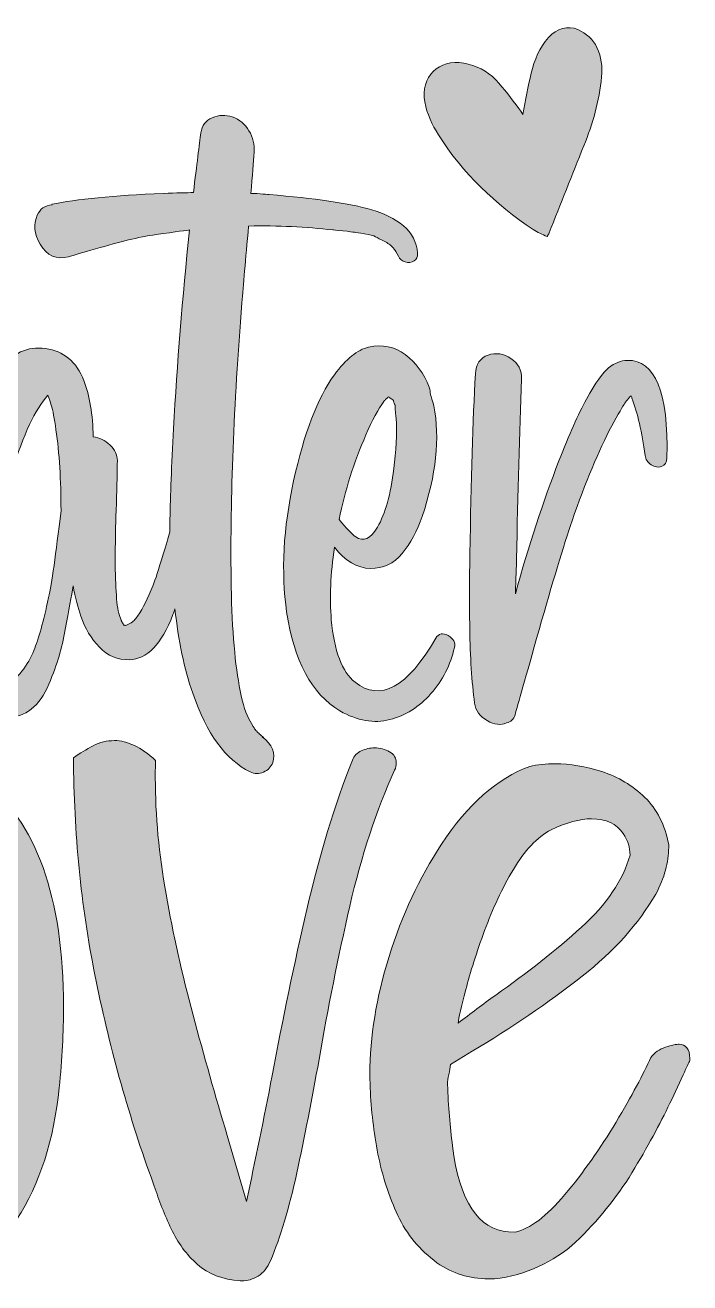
# Model space of a CAD drawing. Header units: inches. Extents: x 91 to 988, y -970 to -110.
# Drawn here: x 587 to 988, y -969 to -211 of the extents above; entities that cross this region are included whole.
import ezdxf

# ---------------------------------------------------------------- set-up
doc = ezdxf.new("R2010")
doc.units = ezdxf.units.IN
doc.header["$MEASUREMENT"] = 0
doc.layers.add('Layer 1', color=7, linetype='Continuous')

# ---------------------------------------------------------------- blocks, each defined once
blk = doc.blocks.new('block 3')
at = {"layer": 'Layer 1', "true_color": 0x262626}
h = blk.add_hatch(color=250, dxfattribs=at)
h.dxf.hatch_style = 2
edge = h.paths.add_edge_path()
edge.add_spline(control_points=[(717.85, -968.18), (717.85, -968.18), (716.85, -968.18), (716.85, -968.18), (706.23, -967.38), (697.64, -964.07), (691.07, -958.23), (684.5, -952.39), (679.23, -945.22), (675.25, -936.73), (671.26, -928.23), (667.88, -919.67), (665.09, -911.05), (665.09, -911.05), (663.1, -905.67), (663.1, -905.67), (648.9, -866.12), (637.62, -825.41), (629.26, -783.54), (620.9, -741.66), (616.58, -698.03), (616.32, -652.64), (620.17, -649.99), (624.11, -647.6), (628.16, -645.48), (632.21, -643.35), (636.49, -642.29), (641.01, -642.29), (648.83, -642.29), (657.13, -646.27), (665.89, -654.23), (665.89, -654.23), (665.69, -664.79), (665.69, -664.79), (665.69, -687.48), (667.85, -710.87), (672.16, -734.96), (676.47, -759.05), (681.92, -783.37), (688.49, -807.92), (695.06, -832.48), (701.92, -856.7), (709.09, -880.59), (709.09, -880.59), (720.64, -920.4), (720.64, -920.4), (725.94, -895.72), (731.12, -870.37), (736.17, -844.36), (742.53, -810.25), (749.5, -776.84), (757.07, -744.12), (764.63, -711.4), (773.79, -681.38), (784.54, -654.04), (785.6, -651.52), (787.39, -649.66), (789.91, -648.46), (792.44, -647.27), (795.09, -646.67), (797.88, -646.67), (801.19, -646.67), (804.22, -647.47), (806.94, -649.06), (809.66, -650.65), (811.02, -652.91), (811.02, -655.83), (811.02, -657.16), (810.68, -658.62), (810.02, -660.21), (799.01, -684.23), (789.98, -711.57), (782.95, -742.23), (775.91, -772.89), (769.74, -803.68), (764.43, -834.6), (760.05, -859.15), (755.57, -881.98), (751, -903.08), (746.42, -924.19), (741.14, -941.84), (735.17, -956.04), (733.31, -960.29), (730.82, -963.37), (727.7, -965.29), (724.58, -967.22), (721.3, -968.18), (717.85, -968.18)], knot_values=[0, 0, 0, 0, 1, 1, 1, 2, 2, 2, 3, 3, 3, 4, 4, 4, 5, 5, 5, 6, 6, 6, 7, 7, 7, 8, 8, 8, 9, 9, 9, 10, 10, 10, 11, 11, 11, 12, 12, 12, 13, 13, 13, 14, 14, 14, 15, 15, 15, 16, 16, 16, 17, 17, 17, 18, 18, 18, 19, 19, 19, 20, 20, 20, 21, 21, 21, 22, 22, 22, 23, 23, 23, 24, 24, 24, 25, 25, 25, 26, 26, 26, 27, 27, 27, 28, 28, 28, 29, 29, 29, 29], degree=3, periodic=1)
h = blk.add_hatch(color=250, dxfattribs=at)
h.dxf.hatch_style = 2
edge = h.paths.add_edge_path()
edge.add_spline(control_points=[(517.38, -969.37), (507.03, -969.37), (496.87, -966.72), (486.92, -961.41), (476.96, -956.11), (468.54, -948.27), (461.64, -937.92), (445.44, -912.57), (437.35, -881.58), (437.35, -844.95), (437.35, -823.72), (439.94, -802.52), (445.11, -781.35), (450.29, -760.18), (457.32, -740.57), (466.21, -722.52), (460.64, -731.68), (455.53, -741.96), (450.89, -753.38), (447.17, -762), (442.79, -771.29), (437.75, -781.25), (435.89, -782.04), (433.9, -782.44), (431.77, -782.44), (427, -782.44), (424.61, -779.85), (424.61, -774.68), (424.61, -773.35), (424.74, -771.89), (425.01, -770.3), (425.01, -770.3), (429.98, -758.35), (429.98, -758.35), (435.69, -743.36), (442.59, -728.36), (450.69, -713.36), (458.78, -698.37), (469.36, -685.72), (482.44, -675.44), (495.51, -665.15), (512.4, -659.54), (533.1, -658.62), (533.1, -658.62), (534.3, -658.62), (534.3, -658.62), (545.18, -658.62), (554.73, -661.67), (562.97, -667.77), (578.1, -679.05), (589.77, -696.11), (598, -718.94), (606.23, -741.76), (610.35, -769.7), (610.35, -802.75), (610.35, -818.01), (609.48, -834.34), (607.76, -851.72), (604.57, -883.18), (596.08, -909.59), (582.28, -930.95), (568.47, -952.32), (549.76, -964.93), (526.14, -968.78), (523.22, -969.18), (520.3, -969.37), (517.38, -969.37)], knot_values=[0, 0, 0, 0, 1, 1, 1, 2, 2, 2, 3, 3, 3, 4, 4, 4, 5, 5, 5, 6, 6, 6, 7, 7, 7, 8, 8, 8, 9, 9, 9, 10, 10, 10, 11, 11, 11, 12, 12, 12, 13, 13, 13, 14, 14, 14, 15, 15, 15, 16, 16, 16, 17, 17, 17, 18, 18, 18, 19, 19, 19, 20, 20, 20, 21, 21, 21, 22, 22, 22, 22], degree=3, periodic=1)
edge = h.paths.add_edge_path()
edge.add_spline(control_points=[(528.73, -934.14), (539.21, -933.48), (548.33, -926.17), (556.1, -912.24), (563.86, -898.31), (569.9, -880.42), (574.21, -858.59), (578.53, -836.76), (580.68, -814.36), (580.68, -791.4), (580.68, -772.95), (579.12, -755.4), (576.01, -738.74), (572.89, -722.09), (568.04, -708.05), (561.47, -696.64), (554.9, -685.23), (546.44, -677.93), (536.09, -674.74), (533.43, -673.94), (530.65, -673.55), (527.73, -673.55), (520.83, -673.55), (513.86, -675.57), (506.83, -679.62), (499.79, -683.67), (493.29, -688.87), (487.32, -695.25), (481.35, -701.62), (476.37, -708.52), (472.39, -715.95), (477.43, -712.5), (482.21, -710.77), (486.72, -710.77), (492.29, -710.77), (497.34, -712.5), (501.85, -715.95), (506.36, -719.4), (509.98, -723.15), (512.7, -727.2), (515.42, -731.25), (516.98, -734.33), (517.38, -736.45), (507.03, -749.73), (498.96, -767.15), (493.19, -788.71), (487.42, -810.28), (484.53, -831.75), (484.53, -853.11), (484.53, -867.58), (486.02, -880.99), (489.01, -893.33), (492, -905.67), (496.7, -915.56), (503.14, -922.99), (509.58, -930.42), (517.91, -934.14), (528.13, -934.14), (528.13, -934.14), (528.73, -934.14), (528.73, -934.14)], knot_values=[0, 0, 0, 0, 1, 1, 1, 2, 2, 2, 3, 3, 3, 4, 4, 4, 5, 5, 5, 6, 6, 6, 7, 7, 7, 8, 8, 8, 9, 9, 9, 10, 10, 10, 11, 11, 11, 12, 12, 12, 13, 13, 13, 14, 14, 14, 15, 15, 15, 16, 16, 16, 17, 17, 17, 18, 18, 18, 19, 19, 19, 20, 20, 20, 20], degree=3, periodic=1)
h = blk.add_hatch(color=250, dxfattribs=at)
h.dxf.hatch_style = 2
edge = h.paths.add_edge_path()
edge.add_spline(control_points=[(866.56, -966.99), (855.15, -966.99), (844.79, -963.74), (835.5, -957.23), (825.15, -949.67), (817.29, -940.15), (811.91, -928.66), (806.54, -917.19), (802.56, -904.88), (799.97, -891.74), (797.38, -878.6), (795.82, -865.33), (795.29, -851.92), (795.29, -851.92), (795.09, -843.56), (795.09, -843.56), (795.09, -821), (798.94, -797.31), (806.64, -772.49), (814.33, -747.67), (824.89, -725.11), (838.29, -704.8), (854.08, -680.78), (871.8, -665.12), (891.45, -657.82), (896.09, -656.76), (901.2, -656.23), (906.78, -656.23), (915.67, -656.23), (925.06, -657.82), (934.94, -661), (944.83, -664.19), (953.46, -669.36), (960.83, -676.53), (968.19, -683.7), (973, -693.19), (975.26, -705), (975.26, -705), (975.26, -706.79), (975.26, -706.79), (975.26, -715.69), (972.67, -725.04), (967.49, -734.86), (957.01, -752.91), (942.21, -769.44), (923.1, -784.43), (902.26, -800.76), (880.17, -815.82), (856.81, -829.62), (856.81, -829.62), (843.67, -837.59), (843.67, -837.59), (843.53, -839.45), (843.2, -841.47), (842.67, -843.66), (842.14, -845.85), (841.88, -847.87), (841.88, -849.73), (842.41, -862.87), (843.4, -875.21), (844.86, -886.76), (849.11, -920.07), (860.39, -937.32), (878.7, -938.52), (878.7, -938.52), (882.69, -938.72), (882.69, -938.72), (891.58, -936.86), (901.57, -929.33), (912.65, -916.12), (923.73, -902.92), (934.01, -888.35), (943.51, -872.43), (952.99, -856.5), (959.99, -843.49), (964.51, -833.41), (966.63, -830.49), (969.58, -828.43), (973.37, -827.23), (977.15, -826.04), (979.9, -825.44), (981.63, -825.44), (983.49, -825.44), (985.01, -826.17), (986.21, -827.63), (987.4, -829.09), (988, -831.22), (988, -834), (988, -834), (988, -835.4), (988, -835.4), (987.47, -836.33), (986.14, -839.18), (984.02, -843.96), (984.02, -843.96), (977.05, -858.69), (977.05, -858.69), (971.34, -871.03), (963.94, -884.84), (954.85, -900.1), (945.76, -915.36), (934.68, -929.46), (921.61, -942.4), (908.53, -955.34), (892.57, -963.4), (873.73, -966.59), (871.34, -966.86), (868.95, -966.99), (866.56, -966.99)], knot_values=[0, 0, 0, 0, 1, 1, 1, 2, 2, 2, 3, 3, 3, 4, 4, 4, 5, 5, 5, 6, 6, 6, 7, 7, 7, 8, 8, 8, 9, 9, 9, 10, 10, 10, 11, 11, 11, 12, 12, 12, 13, 13, 13, 14, 14, 14, 15, 15, 15, 16, 16, 16, 17, 17, 17, 18, 18, 18, 19, 19, 19, 20, 20, 20, 21, 21, 21, 22, 22, 22, 23, 23, 23, 24, 24, 24, 25, 25, 25, 26, 26, 26, 27, 27, 27, 28, 28, 28, 29, 29, 29, 30, 30, 30, 31, 31, 31, 32, 32, 32, 33, 33, 33, 34, 34, 34, 35, 35, 35, 36, 36, 36, 36], degree=3, periodic=1)
edge = h.paths.add_edge_path()
edge.add_spline(control_points=[(848.25, -812.7), (855.68, -806.99), (863.24, -801.35), (870.94, -795.78), (890.05, -782.38), (907.27, -768.74), (922.6, -754.87), (937.93, -741), (947.72, -726.5), (951.96, -711.37), (951.96, -706.86), (950.57, -702.55), (947.78, -698.43), (943.93, -692.46), (937.56, -689.47), (928.67, -689.47), (921.77, -689.47), (913.68, -691.66), (904.39, -696.04), (895.89, -700.69), (888.29, -708.68), (881.59, -720.03), (874.89, -731.38), (869.12, -743.66), (864.27, -756.86), (859.43, -770.07), (855.64, -781.91), (852.93, -792.4), (850.2, -802.88), (848.64, -809.65), (848.25, -812.7)], knot_values=[0, 0, 0, 0, 1, 1, 1, 2, 2, 2, 3, 3, 3, 4, 4, 4, 5, 5, 5, 6, 6, 6, 7, 7, 7, 8, 8, 8, 9, 9, 9, 10, 10, 10, 10], degree=3, periodic=1)
at = {"layer": 'Layer 1', "lineweight": 0}
for points, knots in [([(717.85, -968.18), (717.85, -968.18), (716.85, -968.18), (716.85, -968.18), (706.23, -967.38), (697.64, -964.07), (691.07, -958.23), (684.5, -952.39), (679.23, -945.22), (675.25, -936.73), (671.26, -928.23), (667.88, -919.67), (665.09, -911.05), (665.09, -911.05), (663.1, -905.67), (663.1, -905.67), (648.9, -866.12), (637.62, -825.41), (629.26, -783.54), (620.9, -741.66), (616.58, -698.03), (616.32, -652.64), (620.17, -649.99), (624.11, -647.6), (628.16, -645.48), (632.21, -643.35), (636.49, -642.29), (641.01, -642.29), (648.83, -642.29), (657.13, -646.27), (665.89, -654.23), (665.89, -654.23), (665.69, -664.79), (665.69, -664.79), (665.69, -687.48), (667.85, -710.87), (672.16, -734.96), (676.47, -759.05), (681.92, -783.37), (688.49, -807.92), (695.06, -832.48), (701.92, -856.7), (709.09, -880.59), (709.09, -880.59), (720.64, -920.4), (720.64, -920.4), (725.94, -895.72), (731.12, -870.37), (736.17, -844.36), (742.53, -810.25), (749.5, -776.84), (757.07, -744.12), (764.63, -711.4), (773.79, -681.38), (784.54, -654.04), (785.6, -651.52), (787.39, -649.66), (789.91, -648.46), (792.44, -647.27), (795.09, -646.67), (797.88, -646.67), (801.19, -646.67), (804.22, -647.47), (806.94, -649.06), (809.66, -650.65), (811.02, -652.91), (811.02, -655.83), (811.02, -657.16), (810.68, -658.62), (810.02, -660.21), (799.01, -684.23), (789.98, -711.57), (782.95, -742.23), (775.91, -772.89), (769.74, -803.68), (764.43, -834.6), (760.05, -859.15), (755.57, -881.98), (751, -903.08), (746.42, -924.19), (741.14, -941.84), (735.17, -956.04), (733.31, -960.29), (730.82, -963.37), (727.7, -965.29), (724.58, -967.22), (721.3, -968.18), (717.85, -968.18)], [0, 0, 0, 0, 1, 1, 1, 2, 2, 2, 3, 3, 3, 4, 4, 4, 5, 5, 5, 6, 6, 6, 7, 7, 7, 8, 8, 8, 9, 9, 9, 10, 10, 10, 11, 11, 11, 12, 12, 12, 13, 13, 13, 14, 14, 14, 15, 15, 15, 16, 16, 16, 17, 17, 17, 18, 18, 18, 19, 19, 19, 20, 20, 20, 21, 21, 21, 22, 22, 22, 23, 23, 23, 24, 24, 24, 25, 25, 25, 26, 26, 26, 27, 27, 27, 28, 28, 28, 29, 29, 29, 29]), ([(517.38, -969.37), (507.03, -969.37), (496.87, -966.72), (486.92, -961.41), (476.96, -956.11), (468.54, -948.27), (461.64, -937.92), (445.44, -912.57), (437.35, -881.58), (437.35, -844.95), (437.35, -823.72), (439.94, -802.52), (445.11, -781.35), (450.29, -760.18), (457.32, -740.57), (466.21, -722.52), (460.64, -731.68), (455.53, -741.96), (450.89, -753.38), (447.17, -762), (442.79, -771.29), (437.75, -781.25), (435.89, -782.04), (433.9, -782.44), (431.77, -782.44), (427, -782.44), (424.61, -779.85), (424.61, -774.68), (424.61, -773.35), (424.74, -771.89), (425.01, -770.3), (425.01, -770.3), (429.98, -758.35), (429.98, -758.35), (435.69, -743.36), (442.59, -728.36), (450.69, -713.36), (458.78, -698.37), (469.36, -685.72), (482.44, -675.44), (495.51, -665.15), (512.4, -659.54), (533.1, -658.62), (533.1, -658.62), (534.3, -658.62), (534.3, -658.62), (545.18, -658.62), (554.73, -661.67), (562.97, -667.77), (578.1, -679.05), (589.77, -696.11), (598, -718.94), (606.23, -741.76), (610.35, -769.7), (610.35, -802.75), (610.35, -818.01), (609.48, -834.34), (607.76, -851.72), (604.57, -883.18), (596.08, -909.59), (582.28, -930.95), (568.47, -952.32), (549.76, -964.93), (526.14, -968.78), (523.22, -969.18), (520.3, -969.37), (517.38, -969.37)], [0, 0, 0, 0, 1, 1, 1, 2, 2, 2, 3, 3, 3, 4, 4, 4, 5, 5, 5, 6, 6, 6, 7, 7, 7, 8, 8, 8, 9, 9, 9, 10, 10, 10, 11, 11, 11, 12, 12, 12, 13, 13, 13, 14, 14, 14, 15, 15, 15, 16, 16, 16, 17, 17, 17, 18, 18, 18, 19, 19, 19, 20, 20, 20, 21, 21, 21, 22, 22, 22, 22]), ([(866.56, -966.99), (855.15, -966.99), (844.79, -963.74), (835.5, -957.23), (825.15, -949.67), (817.29, -940.15), (811.91, -928.66), (806.54, -917.19), (802.56, -904.88), (799.97, -891.74), (797.38, -878.6), (795.82, -865.33), (795.29, -851.92), (795.29, -851.92), (795.09, -843.56), (795.09, -843.56), (795.09, -821), (798.94, -797.31), (806.64, -772.49), (814.33, -747.67), (824.89, -725.11), (838.29, -704.8), (854.08, -680.78), (871.8, -665.12), (891.45, -657.82), (896.09, -656.76), (901.2, -656.23), (906.78, -656.23), (915.67, -656.23), (925.06, -657.82), (934.94, -661), (944.83, -664.19), (953.46, -669.36), (960.83, -676.53), (968.19, -683.7), (973, -693.19), (975.26, -705), (975.26, -705), (975.26, -706.79), (975.26, -706.79), (975.26, -715.69), (972.67, -725.04), (967.49, -734.86), (957.01, -752.91), (942.21, -769.44), (923.1, -784.43), (902.26, -800.76), (880.17, -815.82), (856.81, -829.62), (856.81, -829.62), (843.67, -837.59), (843.67, -837.59), (843.53, -839.45), (843.2, -841.47), (842.67, -843.66), (842.14, -845.85), (841.88, -847.87), (841.88, -849.73), (842.41, -862.87), (843.4, -875.21), (844.86, -886.76), (849.11, -920.07), (860.39, -937.32), (878.7, -938.52), (878.7, -938.52), (882.69, -938.72), (882.69, -938.72), (891.58, -936.86), (901.57, -929.33), (912.65, -916.12), (923.73, -902.92), (934.01, -888.35), (943.51, -872.43), (952.99, -856.5), (959.99, -843.49), (964.51, -833.41), (966.63, -830.49), (969.58, -828.43), (973.37, -827.23), (977.15, -826.04), (979.9, -825.44), (981.63, -825.44), (983.49, -825.44), (985.01, -826.17), (986.21, -827.63), (987.4, -829.09), (988, -831.22), (988, -834), (988, -834), (988, -835.4), (988, -835.4), (987.47, -836.33), (986.14, -839.18), (984.02, -843.96), (984.02, -843.96), (977.05, -858.69), (977.05, -858.69), (971.34, -871.03), (963.94, -884.84), (954.85, -900.1), (945.76, -915.36), (934.68, -929.46), (921.61, -942.4), (908.53, -955.34), (892.57, -963.4), (873.73, -966.59), (871.34, -966.86), (868.95, -966.99), (866.56, -966.99)], [0, 0, 0, 0, 1, 1, 1, 2, 2, 2, 3, 3, 3, 4, 4, 4, 5, 5, 5, 6, 6, 6, 7, 7, 7, 8, 8, 8, 9, 9, 9, 10, 10, 10, 11, 11, 11, 12, 12, 12, 13, 13, 13, 14, 14, 14, 15, 15, 15, 16, 16, 16, 17, 17, 17, 18, 18, 18, 19, 19, 19, 20, 20, 20, 21, 21, 21, 22, 22, 22, 23, 23, 23, 24, 24, 24, 25, 25, 25, 26, 26, 26, 27, 27, 27, 28, 28, 28, 29, 29, 29, 30, 30, 30, 31, 31, 31, 32, 32, 32, 33, 33, 33, 34, 34, 34, 35, 35, 35, 36, 36, 36, 36]), ([(848.25, -812.7), (855.68, -806.99), (863.24, -801.35), (870.94, -795.78), (890.05, -782.38), (907.27, -768.74), (922.6, -754.87), (937.93, -741), (947.72, -726.5), (951.96, -711.37), (951.96, -706.86), (950.57, -702.55), (947.78, -698.43), (943.93, -692.46), (937.56, -689.47), (928.67, -689.47), (921.77, -689.47), (913.68, -691.66), (904.39, -696.04), (895.89, -700.69), (888.29, -708.68), (881.59, -720.03), (874.89, -731.38), (869.12, -743.66), (864.27, -756.86), (859.43, -770.07), (855.64, -781.91), (852.93, -792.4), (850.2, -802.88), (848.64, -809.65), (848.25, -812.7)], [0, 0, 0, 0, 1, 1, 1, 2, 2, 2, 3, 3, 3, 4, 4, 4, 5, 5, 5, 6, 6, 6, 7, 7, 7, 8, 8, 8, 9, 9, 9, 10, 10, 10, 10])]:
    blk.add_open_spline(points, degree=3, knots=knots, dxfattribs=at)
blk = doc.blocks.new('block 5')
at = {"layer": 'Layer 1', "true_color": 0x01416f}
h = blk.add_hatch(color=156, dxfattribs=at)
h.dxf.hatch_style = 2
edge = h.paths.add_edge_path()
edge.add_spline(control_points=[(730.14, -640.08), (730.61, -640.39), (730.88, -640.55), (730.96, -640.55), (731.04, -640.55), (730.61, -640.16), (729.67, -639.38), (729.36, -639.06), (729.12, -638.83), (728.97, -638.68), (728.81, -638.52), (728.5, -638.24), (728.04, -637.86), (727.56, -637.46), (727.17, -637.07), (726.86, -636.68), (726.55, -636.29), (726.24, -635.94), (725.93, -635.63), (725.61, -635.32), (725.46, -635.08), (725.46, -634.93), (725.46, -634.77), (725.22, -634.38), (724.76, -633.76), (724.76, -633.76), (721.95, -628.84), (721.95, -628.84), (719.6, -624.31), (717.73, -617.76), (716.32, -609.17), (713.36, -593.25), (711.72, -571.63), (711.41, -544.31), (710.78, -495.6), (712.97, -440.26), (717.96, -378.28), (718.74, -367.98), (720.07, -352.52), (721.95, -331.91), (739.58, -331.6), (756.52, -332.38), (772.76, -334.26), (772.91, -334.26), (774.91, -334.45), (778.73, -334.84), (782.55, -335.23), (784.9, -335.51), (785.76, -335.66), (786.61, -335.82), (788.64, -336.13), (791.85, -336.6), (795.04, -337.07), (797.27, -337.65), (798.52, -338.35), (799.77, -339.06), (801.48, -339.96), (803.67, -341.05), (805.85, -342.14), (807.61, -343.43), (808.94, -344.91), (810.26, -346.4), (811.4, -348.15), (812.34, -350.18), (813.11, -351.9), (814.48, -353.03), (816.43, -353.57), (818.38, -354.12), (820.14, -353.93), (821.7, -352.99), (823.26, -352.05), (823.96, -350.49), (823.81, -348.31), (823.34, -341.6), (820.49, -336.09), (815.26, -331.8), (810.03, -327.5), (803.67, -324.27), (796.18, -322.08), (782.44, -318.18), (761.83, -315.13), (734.36, -312.95), (733.1, -312.79), (731.27, -312.64), (728.85, -312.48), (726.43, -312.32), (724.6, -312.24), (723.35, -312.24), (724.29, -301.63), (724.91, -293.36), (725.22, -287.42), (725.53, -282.74), (724.52, -278.41), (722.18, -274.43), (719.84, -270.44), (716.48, -267.67), (712.11, -266.11), (708.05, -264.71), (704.03, -264.87), (700.05, -266.58), (696.07, -268.3), (693.76, -271.34), (693.14, -275.71), (692.21, -282.74), (690.72, -294.76), (688.69, -311.78), (684.63, -311.78), (678.55, -311.93), (670.43, -312.24), (640.61, -313.5), (618.21, -315.68), (603.22, -318.8), (603.22, -318.8), (603.46, -319.04), (603.46, -319.04), (599.09, -319.5), (596.12, -321.61), (594.56, -325.36), (592.06, -330.82), (592.61, -336.68), (596.2, -342.92), (600.41, -349.95), (606.11, -352.44), (613.29, -350.41), (616.57, -349.48), (622, -347.92), (629.57, -345.73), (637.14, -343.55), (643.77, -341.75), (649.47, -340.34), (655.17, -338.94), (660.75, -337.85), (666.21, -337.07), (678.39, -335.35), (685.1, -334.41), (686.35, -334.26), (681.98, -375.16), (678.78, -415.12), (676.75, -454.15), (675.5, -476.63), (674.76, -494.86), (674.53, -508.83), (674.49, -511.23), (674.49, -513.76), (674.52, -516.35), (673.95, -518.21), (673.37, -520.13), (672.77, -522.18), (669.49, -533.34), (667.07, -541.11), (665.51, -545.48), (662.39, -553.91), (659.34, -560.46), (656.38, -565.15), (655.13, -567.18), (653.8, -568.89), (652.4, -570.3), (651.93, -570.77), (650.6, -571.55), (648.42, -572.64), (648.42, -572.64), (647.71, -572.87), (647.71, -572.87), (647.71, -572.87), (647.48, -572.87), (647.48, -572.87), (647.48, -572.87), (647.25, -572.64), (647.25, -572.64), (647.25, -572.64), (646.78, -572.64), (646.78, -572.64), (646.78, -572.64), (646.54, -572.41), (646.54, -572.41), (646.08, -571.47), (645.76, -570.92), (645.61, -570.77), (645.45, -570.61), (645.37, -570.41), (645.37, -570.18), (645.37, -569.95), (645.29, -569.75), (645.14, -569.59), (644.51, -567.88), (644.12, -566.79), (643.97, -566.32), (643.97, -566.16), (643.89, -565.89), (643.73, -565.5), (643.58, -565.11), (643.5, -564.84), (643.5, -564.68), (643.34, -564.37), (643.26, -564.13), (643.26, -563.97), (641.86, -555.7), (641.31, -541.96), (641.63, -522.76), (641.63, -518.39), (641.82, -510.58), (642.21, -499.34), (642.6, -488.1), (642.8, -479.44), (642.8, -473.35), (642.8, -469.92), (641.31, -466.8), (638.35, -463.99), (635.38, -461.18), (632.02, -459.54), (628.28, -459.07), (627.96, -445.64), (626.09, -434.33), (622.66, -425.11), (618.13, -413.72), (610.4, -407.28), (599.47, -405.79), (588.55, -404.31), (579.41, -408.57), (572.08, -418.56), (560.68, -434.01), (551.47, -456.34), (544.45, -485.53), (537.27, -514.41), (534.69, -541.65), (536.72, -567.25), (539.22, -600.82), (550.14, -620.88), (569.5, -627.44), (571.84, -628.21), (574.1, -628.37), (576.29, -627.9), (581.76, -628.37), (586.63, -626.85), (590.93, -623.34), (595.22, -619.82), (598.73, -614.83), (601.47, -608.35), (604.19, -601.87), (606.27, -596.21), (607.67, -591.37), (609.08, -586.54), (610.32, -581.15), (611.42, -575.22), (613.6, -563.66), (615.17, -554.92), (616.1, -548.99), (617.51, -556.17), (619.07, -562.26), (620.79, -567.25), (623.28, -574.59), (627.03, -580.84), (632.02, -585.99), (637.02, -591.14), (643.03, -593.64), (650.06, -593.48), (660.67, -593.33), (669.41, -584.27), (676.28, -566.32), (676.7, -565.2), (677.11, -564.04), (677.53, -562.86), (679.61, -581.94), (683.16, -598.87), (688.23, -613.62), (696.65, -638.13), (708.21, -653.97), (722.88, -661.15), (725.53, -662.4), (728.23, -662.44), (730.96, -661.27), (733.69, -660.1), (735.53, -658.19), (736.46, -655.54), (738.49, -649.92), (736.38, -644.76), (730.14, -640.08)], knot_values=[0, 0, 0, 0, 1, 1, 1, 2, 2, 2, 3, 3, 3, 4, 4, 4, 5, 5, 5, 6, 6, 6, 7, 7, 7, 8, 8, 8, 9, 9, 9, 10, 10, 10, 11, 11, 11, 12, 12, 12, 13, 13, 13, 14, 14, 14, 15, 15, 15, 16, 16, 16, 17, 17, 17, 18, 18, 18, 19, 19, 19, 20, 20, 20, 21, 21, 21, 22, 22, 22, 23, 23, 23, 24, 24, 24, 25, 25, 25, 26, 26, 26, 27, 27, 27, 28, 28, 28, 29, 29, 29, 30, 30, 30, 31, 31, 31, 32, 32, 32, 33, 33, 33, 34, 34, 34, 35, 35, 35, 36, 36, 36, 37, 37, 37, 38, 38, 38, 39, 39, 39, 40, 40, 40, 41, 41, 41, 42, 42, 42, 43, 43, 43, 44, 44, 44, 45, 45, 45, 46, 46, 46, 47, 47, 47, 48, 48, 48, 49, 49, 49, 50, 50, 50, 51, 51, 51, 52, 52, 52, 53, 53, 53, 54, 54, 54, 55, 55, 55, 56, 56, 56, 57, 57, 57, 58, 58, 58, 59, 59, 59, 60, 60, 60, 61, 61, 61, 62, 62, 62, 63, 63, 63, 64, 64, 64, 65, 65, 65, 66, 66, 66, 67, 67, 67, 68, 68, 68, 69, 69, 69, 70, 70, 70, 71, 71, 71, 72, 72, 72, 73, 73, 73, 74, 74, 74, 75, 75, 75, 76, 76, 76, 77, 77, 77, 78, 78, 78, 79, 79, 79, 80, 80, 80, 81, 81, 81, 82, 82, 82, 83, 83, 83, 84, 84, 84, 85, 85, 85, 86, 86, 86, 87, 87, 87, 88, 88, 88, 89, 89, 89, 90, 90, 90, 91, 91, 91, 92, 92, 92, 92], degree=3, periodic=1)
edge = h.paths.add_edge_path()
edge.add_spline(control_points=[(601.35, -556.01), (598.22, -570.69), (595.26, -581.3), (592.45, -587.86), (590.73, -592.23), (588.31, -596.45), (585.19, -600.51), (583.63, -602.54), (581.99, -604.1), (580.27, -605.19), (579.65, -605.5), (579.1, -605.74), (578.63, -605.89), (578.63, -605.89), (577.23, -605.19), (577.23, -605.19), (577.07, -605.19), (576.72, -604.99), (576.18, -604.6), (575.63, -604.22), (575.2, -603.94), (574.89, -603.78), (574.89, -603.78), (573.02, -601.91), (573.02, -601.91), (573.02, -601.91), (571.61, -599.8), (571.61, -599.8), (571.3, -599.18), (570.91, -598.24), (570.44, -596.99), (568.25, -591.06), (566.93, -583.49), (566.46, -574.28), (565.52, -556.17), (567.31, -535.1), (571.84, -511.05), (576.37, -487.79), (582.38, -467.97), (589.87, -451.57), (593.31, -444.24), (596.98, -438.38), (600.88, -434.01), (601.82, -436.2), (602.52, -438.15), (602.99, -439.87), (603.93, -442.99), (604.86, -447.98), (605.8, -454.85), (607.83, -468.9), (608.84, -485.14), (608.84, -503.56), (605.72, -530.26), (603.22, -547.74), (601.35, -556.01)], knot_values=[0, 0, 0, 0, 1, 1, 1, 2, 2, 2, 3, 3, 3, 4, 4, 4, 5, 5, 5, 6, 6, 6, 7, 7, 7, 8, 8, 8, 9, 9, 9, 10, 10, 10, 11, 11, 11, 12, 12, 12, 13, 13, 13, 14, 14, 14, 15, 15, 15, 16, 16, 16, 17, 17, 17, 18, 18, 18, 18], degree=3, periodic=1)
h = blk.add_hatch(color=156, dxfattribs=at)
h.dxf.hatch_style = 2
edge = h.paths.add_edge_path()
edge.add_spline(control_points=[(842.31, -578.96), (839.03, -577.09), (836.53, -577.64), (834.81, -580.6), (817.64, -610.26), (801.4, -619.08), (786.11, -607.06), (778.3, -600.82), (773.54, -588.25), (771.82, -569.36), (770.73, -556.4), (771.35, -541.81), (773.7, -525.57), (780.1, -534), (787.35, -538.3), (795.47, -538.45), (803.12, -538.61), (809.48, -535.6), (814.56, -529.44), (819.63, -523.27), (823.65, -515.82), (826.62, -507.07), (835.05, -482.1), (837.39, -459.85), (833.64, -440.33), (833.49, -439.71), (833.29, -439.01), (833.06, -438.23), (832.82, -437.45), (832.55, -436.55), (832.24, -435.53), (831.92, -434.52), (831.69, -433.78), (831.54, -433.31), (831.54, -432.22), (831.3, -430.81), (830.83, -429.09), (827.71, -420.82), (822.91, -414.27), (816.43, -409.42), (809.95, -404.59), (802.58, -403.1), (794.3, -404.98), (787.59, -406.54), (780.72, -412.08), (773.7, -421.6), (763.55, -435.81), (755.35, -457.12), (749.11, -485.53), (742.87, -514.25), (741.46, -540.64), (744.89, -564.68), (749.26, -594.18), (759.96, -614.09), (776.98, -624.39), (787.59, -630.32), (797.62, -632.08), (807.07, -629.66), (816.51, -627.24), (824.78, -622.01), (831.89, -613.97), (838.99, -605.93), (843.71, -596.68), (846.05, -586.22), (846.83, -583.26), (845.59, -580.84), (842.31, -578.96)], knot_values=[0, 0, 0, 0, 1, 1, 1, 2, 2, 2, 3, 3, 3, 4, 4, 4, 5, 5, 5, 6, 6, 6, 7, 7, 7, 8, 8, 8, 9, 9, 9, 10, 10, 10, 11, 11, 11, 12, 12, 12, 13, 13, 13, 14, 14, 14, 15, 15, 15, 16, 16, 16, 17, 17, 17, 18, 18, 18, 19, 19, 19, 20, 20, 20, 21, 21, 21, 22, 22, 22, 22], degree=3, periodic=1)
edge = h.paths.add_edge_path()
edge.add_spline(control_points=[(792.66, -457.9), (796.56, -449), (800.16, -442.29), (803.44, -437.76), (803.44, -437.76), (803.67, -437.29), (803.67, -437.29), (803.98, -437.14), (804.41, -436.79), (804.96, -436.24), (805.5, -435.69), (805.93, -435.26), (806.25, -434.95), (807.96, -436.2), (808.97, -436.9), (809.29, -437.06), (809.29, -437.37), (809.37, -437.76), (809.52, -438.23), (809.68, -438.69), (809.83, -439.09), (809.99, -439.4), (809.99, -439.56), (810.07, -439.71), (810.23, -439.87), (810.23, -439.87), (810.23, -440.33), (810.23, -440.33), (810.23, -441.12), (810.3, -442.32), (810.46, -443.96), (810.61, -445.6), (810.77, -446.81), (810.93, -447.59), (811.4, -457.59), (810.93, -467.81), (809.52, -478.27), (807.65, -493.57), (804.37, -505.36), (799.69, -513.63), (795.47, -520.65), (791.1, -522.61), (786.58, -519.48), (784.23, -517.77), (780.88, -514.25), (776.51, -508.95), (780.1, -491.31), (785.48, -474.29), (792.66, -457.9)], knot_values=[0, 0, 0, 0, 1, 1, 1, 2, 2, 2, 3, 3, 3, 4, 4, 4, 5, 5, 5, 6, 6, 6, 7, 7, 7, 8, 8, 8, 9, 9, 9, 10, 10, 10, 11, 11, 11, 12, 12, 12, 13, 13, 13, 14, 14, 14, 15, 15, 15, 16, 16, 16, 16], degree=3, periodic=1)
h = blk.add_hatch(color=156, dxfattribs=at)
h.dxf.hatch_style = 2
edge = h.paths.add_edge_path()
edge.add_spline(control_points=[(950.26, -412.94), (946.36, -413.09), (942.61, -414.58), (939.02, -417.39), (935.58, -420.2), (931.14, -426.52), (925.67, -436.35), (920.83, -445.25), (915.29, -457.66), (909.05, -473.59), (899.52, -498.25), (890.78, -524.95), (882.82, -553.67), (883.13, -544.31), (883.36, -537.36), (883.52, -532.83), (884.3, -492.87), (885.32, -456.65), (886.57, -424.18), (886.72, -418.87), (884.58, -414.73), (880.13, -411.77), (875.68, -408.8), (871.07, -408.14), (866.31, -409.78), (861.55, -411.42), (859.01, -415.2), (858.7, -421.13), (857.14, -448.76), (856.05, -484.98), (855.42, -529.79), (855.11, -542.59), (855.07, -557.58), (855.31, -574.75), (855.54, -591.92), (856.52, -606.91), (858.23, -619.71), (858.86, -624.24), (861.35, -627.75), (865.73, -630.24), (870.09, -632.74), (874, -633.21), (877.43, -631.65), (880.09, -631.18), (881.8, -629.54), (882.58, -626.73), (884.14, -621.27), (888.99, -604.18), (897.1, -575.45), (905.22, -546.73), (911.86, -524.79), (917.01, -509.65), (925.12, -486.39), (933.09, -467.34), (940.89, -452.51), (944.95, -445.18), (947.6, -440.57), (948.85, -438.69), (949.01, -438.38), (949.33, -437.96), (949.79, -437.41), (950.26, -436.86), (950.77, -436.28), (951.31, -435.65), (951.86, -435.03), (952.29, -434.56), (952.6, -434.25), (952.91, -434.87), (953.07, -435.34), (953.07, -435.65), (956.5, -444.71), (959.16, -456.26), (961.03, -470.31), (961.34, -472.65), (962.55, -474.52), (964.66, -475.93), (966.77, -477.33), (968.88, -477.68), (970.98, -476.98), (973.09, -476.28), (974.15, -474.52), (974.15, -471.71), (975.24, -432.22), (967.27, -412.63), (950.26, -412.94)], knot_values=[0, 0, 0, 0, 1, 1, 1, 2, 2, 2, 3, 3, 3, 4, 4, 4, 5, 5, 5, 6, 6, 6, 7, 7, 7, 8, 8, 8, 9, 9, 9, 10, 10, 10, 11, 11, 11, 12, 12, 12, 13, 13, 13, 14, 14, 14, 15, 15, 15, 16, 16, 16, 17, 17, 17, 18, 18, 18, 19, 19, 19, 20, 20, 20, 21, 21, 21, 22, 22, 22, 23, 23, 23, 24, 24, 24, 25, 25, 25, 26, 26, 26, 27, 27, 27, 28, 28, 28, 28], degree=3, periodic=1)
at = {"layer": 'Layer 1', "lineweight": 0}
for points, knots in [([(730.14, -640.08), (730.61, -640.39), (730.88, -640.55), (730.96, -640.55), (731.04, -640.55), (730.61, -640.16), (729.67, -639.38), (729.36, -639.06), (729.12, -638.83), (728.97, -638.68), (728.81, -638.52), (728.5, -638.24), (728.04, -637.86), (727.56, -637.46), (727.17, -637.07), (726.86, -636.68), (726.55, -636.29), (726.24, -635.94), (725.93, -635.63), (725.61, -635.32), (725.46, -635.08), (725.46, -634.93), (725.46, -634.77), (725.22, -634.38), (724.76, -633.76), (724.76, -633.76), (721.95, -628.84), (721.95, -628.84), (719.6, -624.31), (717.73, -617.76), (716.32, -609.17), (713.36, -593.25), (711.72, -571.63), (711.41, -544.31), (710.78, -495.6), (712.97, -440.26), (717.96, -378.28), (718.74, -367.98), (720.07, -352.52), (721.95, -331.91), (739.58, -331.6), (756.52, -332.38), (772.76, -334.26), (772.91, -334.26), (774.91, -334.45), (778.73, -334.84), (782.55, -335.23), (784.9, -335.51), (785.76, -335.66), (786.61, -335.82), (788.64, -336.13), (791.85, -336.6), (795.04, -337.07), (797.27, -337.65), (798.52, -338.35), (799.77, -339.06), (801.48, -339.96), (803.67, -341.05), (805.85, -342.14), (807.61, -343.43), (808.94, -344.91), (810.26, -346.4), (811.4, -348.15), (812.34, -350.18), (813.11, -351.9), (814.48, -353.03), (816.43, -353.57), (818.38, -354.12), (820.14, -353.93), (821.7, -352.99), (823.26, -352.05), (823.96, -350.49), (823.81, -348.31), (823.34, -341.6), (820.49, -336.09), (815.26, -331.8), (810.03, -327.5), (803.67, -324.27), (796.18, -322.08), (782.44, -318.18), (761.83, -315.13), (734.36, -312.95), (733.1, -312.79), (731.27, -312.64), (728.85, -312.48), (726.43, -312.32), (724.6, -312.24), (723.35, -312.24), (724.29, -301.63), (724.91, -293.36), (725.22, -287.42), (725.53, -282.74), (724.52, -278.41), (722.18, -274.43), (719.84, -270.44), (716.48, -267.67), (712.11, -266.11), (708.05, -264.71), (704.03, -264.87), (700.05, -266.58), (696.07, -268.3), (693.76, -271.34), (693.14, -275.71), (692.21, -282.74), (690.72, -294.76), (688.69, -311.78), (684.63, -311.78), (678.55, -311.93), (670.43, -312.24), (640.61, -313.5), (618.21, -315.68), (603.22, -318.8), (603.22, -318.8), (603.46, -319.04), (603.46, -319.04), (599.09, -319.5), (596.12, -321.61), (594.56, -325.36), (592.06, -330.82), (592.61, -336.68), (596.2, -342.92), (600.41, -349.95), (606.11, -352.44), (613.29, -350.41), (616.57, -349.48), (622, -347.92), (629.57, -345.73), (637.14, -343.55), (643.77, -341.75), (649.47, -340.34), (655.17, -338.94), (660.75, -337.85), (666.21, -337.07), (678.39, -335.35), (685.1, -334.41), (686.35, -334.26), (681.98, -375.16), (678.78, -415.12), (676.75, -454.15), (675.5, -476.63), (674.76, -494.86), (674.53, -508.83), (674.49, -511.23), (674.49, -513.76), (674.52, -516.35), (673.95, -518.21), (673.37, -520.13), (672.77, -522.18), (669.49, -533.34), (667.07, -541.11), (665.51, -545.48), (662.39, -553.91), (659.34, -560.46), (656.38, -565.15), (655.13, -567.18), (653.8, -568.89), (652.4, -570.3), (651.93, -570.77), (650.6, -571.55), (648.42, -572.64), (648.42, -572.64), (647.71, -572.87), (647.71, -572.87), (647.71, -572.87), (647.48, -572.87), (647.48, -572.87), (647.48, -572.87), (647.25, -572.64), (647.25, -572.64), (647.25, -572.64), (646.78, -572.64), (646.78, -572.64), (646.78, -572.64), (646.54, -572.41), (646.54, -572.41), (646.08, -571.47), (645.76, -570.92), (645.61, -570.77), (645.45, -570.61), (645.37, -570.41), (645.37, -570.18), (645.37, -569.95), (645.29, -569.75), (645.14, -569.59), (644.51, -567.88), (644.12, -566.79), (643.97, -566.32), (643.97, -566.16), (643.89, -565.89), (643.73, -565.5), (643.58, -565.11), (643.5, -564.84), (643.5, -564.68), (643.34, -564.37), (643.26, -564.13), (643.26, -563.97), (641.86, -555.7), (641.31, -541.96), (641.63, -522.76), (641.63, -518.39), (641.82, -510.58), (642.21, -499.34), (642.6, -488.1), (642.8, -479.44), (642.8, -473.35), (642.8, -469.92), (641.31, -466.8), (638.35, -463.99), (635.38, -461.18), (632.02, -459.54), (628.28, -459.07), (627.96, -445.64), (626.09, -434.33), (622.66, -425.11), (618.13, -413.72), (610.4, -407.28), (599.47, -405.79), (588.55, -404.31), (579.41, -408.57), (572.08, -418.56), (560.68, -434.01), (551.47, -456.34), (544.45, -485.53), (537.27, -514.41), (534.69, -541.65), (536.72, -567.25), (539.22, -600.82), (550.14, -620.88), (569.5, -627.44), (571.84, -628.21), (574.1, -628.37), (576.29, -627.9), (581.76, -628.37), (586.63, -626.85), (590.93, -623.34), (595.22, -619.82), (598.73, -614.83), (601.47, -608.35), (604.19, -601.87), (606.27, -596.21), (607.67, -591.37), (609.08, -586.54), (610.32, -581.15), (611.42, -575.22), (613.6, -563.66), (615.17, -554.92), (616.1, -548.99), (617.51, -556.17), (619.07, -562.26), (620.79, -567.25), (623.28, -574.59), (627.03, -580.84), (632.02, -585.99), (637.02, -591.14), (643.03, -593.64), (650.06, -593.48), (660.67, -593.33), (669.41, -584.27), (676.28, -566.32), (676.7, -565.2), (677.11, -564.04), (677.53, -562.86), (679.61, -581.94), (683.16, -598.87), (688.23, -613.62), (696.65, -638.13), (708.21, -653.97), (722.88, -661.15), (725.53, -662.4), (728.23, -662.44), (730.96, -661.27), (733.69, -660.1), (735.53, -658.19), (736.46, -655.54), (738.49, -649.92), (736.38, -644.76), (730.14, -640.08)], [0, 0, 0, 0, 1, 1, 1, 2, 2, 2, 3, 3, 3, 4, 4, 4, 5, 5, 5, 6, 6, 6, 7, 7, 7, 8, 8, 8, 9, 9, 9, 10, 10, 10, 11, 11, 11, 12, 12, 12, 13, 13, 13, 14, 14, 14, 15, 15, 15, 16, 16, 16, 17, 17, 17, 18, 18, 18, 19, 19, 19, 20, 20, 20, 21, 21, 21, 22, 22, 22, 23, 23, 23, 24, 24, 24, 25, 25, 25, 26, 26, 26, 27, 27, 27, 28, 28, 28, 29, 29, 29, 30, 30, 30, 31, 31, 31, 32, 32, 32, 33, 33, 33, 34, 34, 34, 35, 35, 35, 36, 36, 36, 37, 37, 37, 38, 38, 38, 39, 39, 39, 40, 40, 40, 41, 41, 41, 42, 42, 42, 43, 43, 43, 44, 44, 44, 45, 45, 45, 46, 46, 46, 47, 47, 47, 48, 48, 48, 49, 49, 49, 50, 50, 50, 51, 51, 51, 52, 52, 52, 53, 53, 53, 54, 54, 54, 55, 55, 55, 56, 56, 56, 57, 57, 57, 58, 58, 58, 59, 59, 59, 60, 60, 60, 61, 61, 61, 62, 62, 62, 63, 63, 63, 64, 64, 64, 65, 65, 65, 66, 66, 66, 67, 67, 67, 68, 68, 68, 69, 69, 69, 70, 70, 70, 71, 71, 71, 72, 72, 72, 73, 73, 73, 74, 74, 74, 75, 75, 75, 76, 76, 76, 77, 77, 77, 78, 78, 78, 79, 79, 79, 80, 80, 80, 81, 81, 81, 82, 82, 82, 83, 83, 83, 84, 84, 84, 85, 85, 85, 86, 86, 86, 87, 87, 87, 88, 88, 88, 89, 89, 89, 90, 90, 90, 91, 91, 91, 92, 92, 92, 92]), ([(842.31, -578.96), (839.03, -577.09), (836.53, -577.64), (834.81, -580.6), (817.64, -610.26), (801.4, -619.08), (786.11, -607.06), (778.3, -600.82), (773.54, -588.25), (771.82, -569.36), (770.73, -556.4), (771.35, -541.81), (773.7, -525.57), (780.1, -534), (787.35, -538.3), (795.47, -538.45), (803.12, -538.61), (809.48, -535.6), (814.56, -529.44), (819.63, -523.27), (823.65, -515.82), (826.62, -507.07), (835.05, -482.1), (837.39, -459.85), (833.64, -440.33), (833.49, -439.71), (833.29, -439.01), (833.06, -438.23), (832.82, -437.45), (832.55, -436.55), (832.24, -435.53), (831.92, -434.52), (831.69, -433.78), (831.54, -433.31), (831.54, -432.22), (831.3, -430.81), (830.83, -429.09), (827.71, -420.82), (822.91, -414.27), (816.43, -409.42), (809.95, -404.59), (802.58, -403.1), (794.3, -404.98), (787.59, -406.54), (780.72, -412.08), (773.7, -421.6), (763.55, -435.81), (755.35, -457.12), (749.11, -485.53), (742.87, -514.25), (741.46, -540.64), (744.89, -564.68), (749.26, -594.18), (759.96, -614.09), (776.98, -624.39), (787.59, -630.32), (797.62, -632.08), (807.07, -629.66), (816.51, -627.24), (824.78, -622.01), (831.89, -613.97), (838.99, -605.93), (843.71, -596.68), (846.05, -586.22), (846.83, -583.26), (845.59, -580.84), (842.31, -578.96)], [0, 0, 0, 0, 1, 1, 1, 2, 2, 2, 3, 3, 3, 4, 4, 4, 5, 5, 5, 6, 6, 6, 7, 7, 7, 8, 8, 8, 9, 9, 9, 10, 10, 10, 11, 11, 11, 12, 12, 12, 13, 13, 13, 14, 14, 14, 15, 15, 15, 16, 16, 16, 17, 17, 17, 18, 18, 18, 19, 19, 19, 20, 20, 20, 21, 21, 21, 22, 22, 22, 22]), ([(950.26, -412.94), (946.36, -413.09), (942.61, -414.58), (939.02, -417.39), (935.58, -420.2), (931.14, -426.52), (925.67, -436.35), (920.83, -445.25), (915.29, -457.66), (909.05, -473.59), (899.52, -498.25), (890.78, -524.95), (882.82, -553.67), (883.13, -544.31), (883.36, -537.36), (883.52, -532.83), (884.3, -492.87), (885.32, -456.65), (886.57, -424.18), (886.72, -418.87), (884.58, -414.73), (880.13, -411.77), (875.68, -408.8), (871.07, -408.14), (866.31, -409.78), (861.55, -411.42), (859.01, -415.2), (858.7, -421.13), (857.14, -448.76), (856.05, -484.98), (855.42, -529.79), (855.11, -542.59), (855.07, -557.58), (855.31, -574.75), (855.54, -591.92), (856.52, -606.91), (858.23, -619.71), (858.86, -624.24), (861.35, -627.75), (865.73, -630.24), (870.09, -632.74), (874, -633.21), (877.43, -631.65), (880.09, -631.18), (881.8, -629.54), (882.58, -626.73), (884.14, -621.27), (888.99, -604.18), (897.1, -575.45), (905.22, -546.73), (911.86, -524.79), (917.01, -509.65), (925.12, -486.39), (933.09, -467.34), (940.89, -452.51), (944.95, -445.18), (947.6, -440.57), (948.85, -438.69), (949.01, -438.38), (949.33, -437.96), (949.79, -437.41), (950.26, -436.86), (950.77, -436.28), (951.31, -435.65), (951.86, -435.03), (952.29, -434.56), (952.6, -434.25), (952.91, -434.87), (953.07, -435.34), (953.07, -435.65), (956.5, -444.71), (959.16, -456.26), (961.03, -470.31), (961.34, -472.65), (962.55, -474.52), (964.66, -475.93), (966.77, -477.33), (968.88, -477.68), (970.98, -476.98), (973.09, -476.28), (974.15, -474.52), (974.15, -471.71), (975.24, -432.22), (967.27, -412.63), (950.26, -412.94)], [0, 0, 0, 0, 1, 1, 1, 2, 2, 2, 3, 3, 3, 4, 4, 4, 5, 5, 5, 6, 6, 6, 7, 7, 7, 8, 8, 8, 9, 9, 9, 10, 10, 10, 11, 11, 11, 12, 12, 12, 13, 13, 13, 14, 14, 14, 15, 15, 15, 16, 16, 16, 17, 17, 17, 18, 18, 18, 19, 19, 19, 20, 20, 20, 21, 21, 21, 22, 22, 22, 23, 23, 23, 24, 24, 24, 25, 25, 25, 26, 26, 26, 27, 27, 27, 28, 28, 28, 28]), ([(601.35, -556.01), (598.22, -570.69), (595.26, -581.3), (592.45, -587.86), (590.73, -592.23), (588.31, -596.45), (585.19, -600.51), (583.63, -602.54), (581.99, -604.1), (580.27, -605.19), (579.65, -605.5), (579.1, -605.74), (578.63, -605.89), (578.63, -605.89), (577.23, -605.19), (577.23, -605.19), (577.07, -605.19), (576.72, -604.99), (576.18, -604.6), (575.63, -604.22), (575.2, -603.94), (574.89, -603.78), (574.89, -603.78), (573.02, -601.91), (573.02, -601.91), (573.02, -601.91), (571.61, -599.8), (571.61, -599.8), (571.3, -599.18), (570.91, -598.24), (570.44, -596.99), (568.25, -591.06), (566.93, -583.49), (566.46, -574.28), (565.52, -556.17), (567.31, -535.1), (571.84, -511.05), (576.37, -487.79), (582.38, -467.97), (589.87, -451.57), (593.31, -444.24), (596.98, -438.38), (600.88, -434.01), (601.82, -436.2), (602.52, -438.15), (602.99, -439.87), (603.93, -442.99), (604.86, -447.98), (605.8, -454.85), (607.83, -468.9), (608.84, -485.14), (608.84, -503.56), (605.72, -530.26), (603.22, -547.74), (601.35, -556.01)], [0, 0, 0, 0, 1, 1, 1, 2, 2, 2, 3, 3, 3, 4, 4, 4, 5, 5, 5, 6, 6, 6, 7, 7, 7, 8, 8, 8, 9, 9, 9, 10, 10, 10, 11, 11, 11, 12, 12, 12, 13, 13, 13, 14, 14, 14, 15, 15, 15, 16, 16, 16, 17, 17, 17, 18, 18, 18, 18]), ([(792.66, -457.9), (796.56, -449), (800.16, -442.29), (803.44, -437.76), (803.44, -437.76), (803.67, -437.29), (803.67, -437.29), (803.98, -437.14), (804.41, -436.79), (804.96, -436.24), (805.5, -435.69), (805.93, -435.26), (806.25, -434.95), (807.96, -436.2), (808.97, -436.9), (809.29, -437.06), (809.29, -437.37), (809.37, -437.76), (809.52, -438.23), (809.68, -438.69), (809.83, -439.09), (809.99, -439.4), (809.99, -439.56), (810.07, -439.71), (810.23, -439.87), (810.23, -439.87), (810.23, -440.33), (810.23, -440.33), (810.23, -441.12), (810.3, -442.32), (810.46, -443.96), (810.61, -445.6), (810.77, -446.81), (810.93, -447.59), (811.4, -457.59), (810.93, -467.81), (809.52, -478.27), (807.65, -493.57), (804.37, -505.36), (799.69, -513.63), (795.47, -520.65), (791.1, -522.61), (786.58, -519.48), (784.23, -517.77), (780.88, -514.25), (776.51, -508.95), (780.1, -491.31), (785.48, -474.29), (792.66, -457.9)], [0, 0, 0, 0, 1, 1, 1, 2, 2, 2, 3, 3, 3, 4, 4, 4, 5, 5, 5, 6, 6, 6, 7, 7, 7, 8, 8, 8, 9, 9, 9, 10, 10, 10, 11, 11, 11, 12, 12, 12, 13, 13, 13, 14, 14, 14, 15, 15, 15, 16, 16, 16, 16])]:
    blk.add_open_spline(points, degree=3, knots=knots, dxfattribs=at)
blk = doc.blocks.new('block 2')
at = {"layer": 'Layer 1', "true_color": 0xff3c95}
h = blk.add_hatch(color=230, dxfattribs=at)
h.dxf.hatch_style = 2
edge = h.paths.add_edge_path()
edge.add_spline(control_points=[(901.88, -338.29), (899.08, -336.89), (896.12, -335.79), (893.58, -334.08), (870.8, -318.72), (851.14, -300.2), (836.37, -276.84), (832.52, -270.74), (829.53, -264.3), (828.23, -257.05), (825.53, -242.13), (836.72, -230.78), (851.63, -233.62), (859.12, -235.05), (865.89, -238.21), (871.05, -243.74), (876.07, -249.13), (880.36, -255.2), (884.94, -261), (885.72, -261.98), (886.33, -263.1), (887.3, -264.59), (889.07, -255.83), (890.43, -247.72), (892.38, -239.76), (894.32, -231.88), (897.16, -224.28), (902.82, -218.15), (907.91, -212.64), (914.48, -210.75), (920.46, -213.46), (925.45, -215.72), (929.61, -219.1), (932.01, -224.29), (934.62, -229.95), (935.4, -235.81), (934.8, -242.01), (933.4, -256.45), (929.46, -270.18), (924.03, -283.57), (916.95, -301.04), (910.1, -318.59), (903.13, -336.09), (902.89, -336.7), (902.48, -337.25), (901.88, -338.29)], knot_values=[0, 0, 0, 0, 1, 1, 1, 2, 2, 2, 3, 3, 3, 4, 4, 4, 5, 5, 5, 6, 6, 6, 7, 7, 7, 8, 8, 8, 9, 9, 9, 10, 10, 10, 11, 11, 11, 12, 12, 12, 13, 13, 13, 14, 14, 14, 15, 15, 15, 15], degree=3, periodic=1)
at = {"layer": 'Layer 1', "lineweight": 0}
blk.add_open_spline([(901.88, -338.29), (899.08, -336.89), (896.12, -335.79), (893.58, -334.08), (870.8, -318.72), (851.14, -300.2), (836.37, -276.84), (832.52, -270.74), (829.53, -264.3), (828.23, -257.05), (825.53, -242.13), (836.72, -230.78), (851.63, -233.62), (859.12, -235.05), (865.89, -238.21), (871.05, -243.74), (876.07, -249.13), (880.36, -255.2), (884.94, -261), (885.72, -261.98), (886.33, -263.1), (887.3, -264.59), (889.07, -255.83), (890.43, -247.72), (892.38, -239.76), (894.32, -231.88), (897.16, -224.28), (902.82, -218.15), (907.91, -212.64), (914.48, -210.75), (920.46, -213.46), (925.45, -215.72), (929.61, -219.1), (932.01, -224.29), (934.62, -229.95), (935.4, -235.81), (934.8, -242.01), (933.4, -256.45), (929.46, -270.18), (924.03, -283.57), (916.95, -301.04), (910.1, -318.59), (903.13, -336.09), (902.89, -336.7), (902.48, -337.25), (901.88, -338.29)], degree=3, knots=[0, 0, 0, 0, 1, 1, 1, 2, 2, 2, 3, 3, 3, 4, 4, 4, 5, 5, 5, 6, 6, 6, 7, 7, 7, 8, 8, 8, 9, 9, 9, 10, 10, 10, 11, 11, 11, 12, 12, 12, 13, 13, 13, 14, 14, 14, 15, 15, 15, 15], dxfattribs=at)
at = {"layer": 'Layer 1'}
for name in ['block 5', 'block 3']:
    blk.add_blockref(name, (0, 0), dxfattribs=at)

msp = doc.modelspace()

# ---------------------------------------------------------------- block references
at = {"layer": 'Layer 1'}
msp.add_blockref('block 2', (0, 0), dxfattribs=at)

doc.saveas('drawing.dxf')
